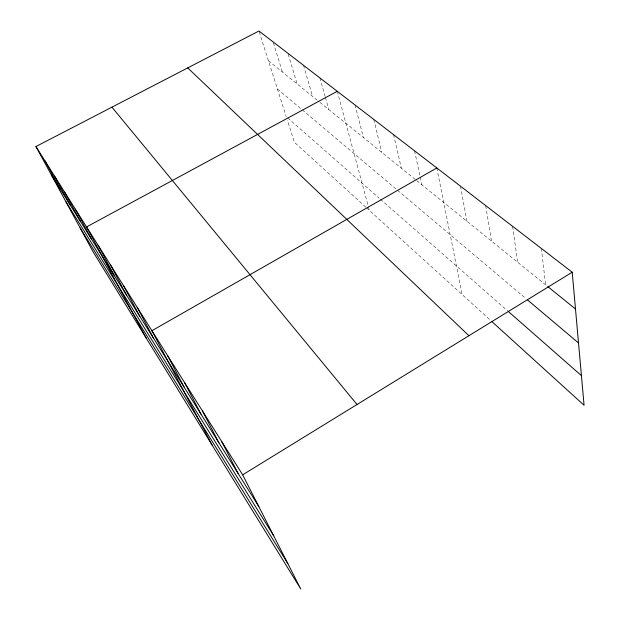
<?xml version="1.0" encoding="UTF-8"?>
<svg xmlns="http://www.w3.org/2000/svg" width="620" height="620" viewBox="0 0 620 620"><rect width="100%" height="100%" fill="white"/><g stroke="black" fill="none" stroke-linecap="round" stroke-linejoin="round"><path stroke-width="0.46" stroke-dasharray="3.1 2.33" d="M268.421 60.737L319.215 101.804M319.959 102.401L416.036 180.071M416.764 180.668L547.096 286.029M277.388 88.892L301.475 109.221M302.204 109.833L396.815 189.658M397.552 190.278L526.016 298.662M287.657 117.87L379.014 198.02M380.44 199.276L507.687 310.922M365.8 207.126L294.399 142.305L287.378 120.265M366.513 207.77L490.273 320.122M259.238 31.899L286.208 116.599M273.358 42.788L282.433 72.059M288.176 54.196L297.135 83.948M303.506 65.309L312.573 96.433M319.935 77.957L325.159 96.549M325.423 97.48L328.817 109.562M337.264 91.303L368.148 205.825M368.396 206.731L369.373 210.366M355.012 104.966L363.413 137.532M373.744 119.397L381.85 152.442M393.56 134.649L401.326 168.183M414.548 150.815L420.073 176.328M420.282 177.274L421.918 184.83M436.821 167.958L462.171 294.608M460.489 186.186L466.868 221.169M485.7 205.6L491.459 241.056M512.601 226.308L517.654 262.229M541.369 248.465L545.6 284.82"/><path stroke-width="0.93" d="M242.668 474.819L572.214 272.219L258.951 31L35.929 146.545L93.372 252.309L300.754 589L242.668 474.819L35.929 146.545M436.821 167.958L151.916 330.716L212.389 445.532M337.264 91.303L86.552 226.928L146.196 338.063M547.84 286.634L575.492 308.985M527.481 299.902L578.522 342.961M508.4 311.55L581.428 375.627M491.707 321.423L584.071 405.263L572.214 272.219M187.728 67.898L468.929 335.714M111.941 107.167L357.027 404.511M51.328 174.887L258.842 506.61M65.867 201.671L273.707 535.82M80.151 227.958L287.92 563.758M54.568 176.134L70.277 205.189M45.012 160.96L60.566 189.658M75.299 209.049L91.295 238.785M64.651 192.146L80.507 221.542M98.123 245.295L114.375 275.683M110.375 264.755L126.736 295.438M123.372 285.394L139.826 316.363M137.198 307.342L153.714 338.559M167.625 355.663L184.202 387.298M184.427 382.339L200.981 414.121M202.438 410.944L218.93 442.804M221.805 441.688L238.165 473.556"/></g></svg>
